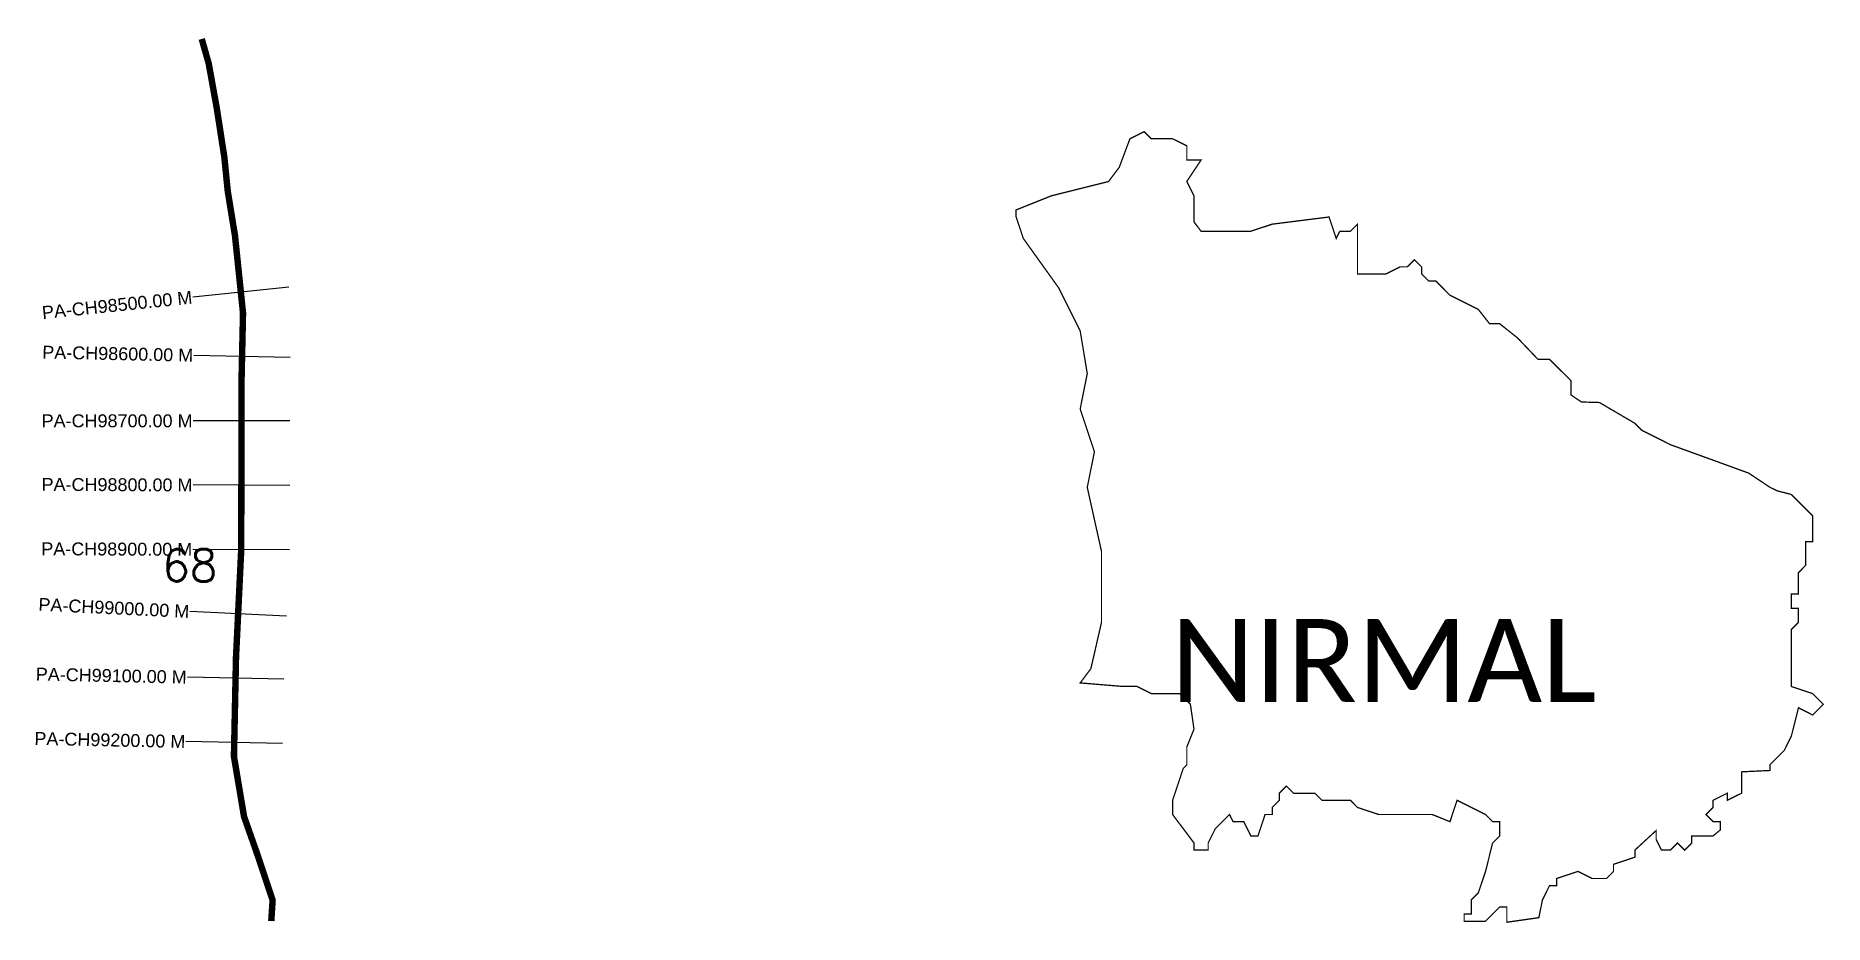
# Model space of a CAD drawing. Header units: metres. Extents: x 264624 to 267402, y 2146013 to 2147392.
import ezdxf
from ezdxf.enums import TextEntityAlignment as Align

# ---------------------------------------------------------------- set-up
doc = ezdxf.new("R2010")
doc.units = ezdxf.units.M
for name, color, linetype in [('ARTIFICIALLY PROTECTED', 4, 'Continuous'), ('CS', 134, 'Continuous'), ('CSMark', 6, 'Continuous'), ('VILLAGE NAME', 250, 'Continuous')]:
    doc.layers.add(name, color=color, linetype=linetype)
doc.styles.add('DynamicDimensions', font='arial.ttf')
doc.styles.get("Standard").update_dxf_attribs({"font": 'simplex.shx'})

msp = doc.modelspace()

# ---------------------------------------------------------------- linework, layer by layer
at = {"color": 6, "const_width": 2, "flags": 128}
msp.add_lwpolyline([(266147.1, 2147121.9), (266202.4, 2147144), (266290.8, 2147166.1), (266307.3, 2147188.2), (266323.9, 2147232.4), (266346, 2147243.4), (266357.1, 2147232.4), (266390.2, 2147232.4), (266412.3, 2147221.4), (266412.3, 2147199.3), (266434.4, 2147199.3), (266412.3, 2147166.1), (266423.4, 2147144), (266423.4, 2147103.3), (266434.4, 2147088.8), (266511.7, 2147088.8), (266544.9, 2147099.8), (266633.2, 2147110.9), (266644.3, 2147077.7), (266650, 2147088.8), (266666.4, 2147088.8), (266677.4, 2147099.8), (266677.4, 2147022.5), (266721.6, 2147022.5), (266743.7, 2147033.5), (266754.8, 2147033.5), (266765.8, 2147044.6), (266776.9, 2147033.5), (266776.9, 2147022.5), (266787.9, 2147011.5), (266799, 2147011.5), (266821.1, 2146989.4), (266865.2, 2146967.3), (266882.6, 2146945.1), (266898.4, 2146945.1), (266926, 2146923.1), (266957.7, 2146889.9), (266975.7, 2146889.9), (267008.9, 2146856.8), (267008.9, 2146834.7), (267025.4, 2146823.6), (267053.2, 2146822.8), (267108.3, 2146790.5), (267119.3, 2146779.5), (267163.5, 2146757.3), (267285, 2146713.2), (267318.2, 2146691.1), (267329.3, 2146685.6), (267351.3, 2146680), (267384.5, 2146646.9), (267384.5, 2146606.8), (267373.4, 2146606.8), (267373.4, 2146569.6), (267362.4, 2146558.5), (267362.4, 2146525.4), (267351.3, 2146525.4), (267351.3, 2146503.3), (267362.4, 2146503.3), (267362.4, 2146481.2), (267351.3, 2146470.1), (267351.3, 2146381.8), (267384.5, 2146370.7), (267401, 2146354.1), (267384.5, 2146337.5), (267362.4, 2146348.6), (267351.3, 2146304.4), (267340.3, 2146282.3), (267318.2, 2146260.2), (267318.2, 2146251.3), (267274, 2146249.2), (267274, 2146216), (267251.9, 2146205), (267251.9, 2146216), (267229.8, 2146205), (267229.8, 2146193.9), (267218.8, 2146182.9), (267229.8, 2146171.8), (267240.9, 2146171.8), (267240.9, 2146158.9), (267229.8, 2146149.7), (267196.7, 2146149.7), (267196.7, 2146138.7), (267185.6, 2146127.6), (267174.6, 2146138.7), (267163.5, 2146127.6), (267149.7, 2146127.6), (267141.4, 2146144.2), (267141.4, 2146158.1), (267108.3, 2146127.6), (267108.3, 2146116.6), (267075.1, 2146105.6), (267075.1, 2146094.5), (267064.1, 2146083.5), (267042, 2146083.5), (267019.9, 2146094.5), (266986.8, 2146083.5), (266986.8, 2146072.4), (266975.7, 2146072.4), (266964.7, 2146050.3), (266959.1, 2146022.7), (266909.4, 2146015.6), (266909.4, 2146039.3), (266898.4, 2146039.3), (266876.3, 2146017.2), (266843.1, 2146017.2), (266843.1, 2146028.2), (266854.2, 2146028.2), (266854.2, 2146050.3), (266865.2, 2146061.4), (266876.3, 2146094.5), (266887.3, 2146138.7), (266898.4, 2146149.7), (266898.4, 2146171.8), (266887.3, 2146171.8), (266876.3, 2146182.9), (266832.1, 2146205), (266821.1, 2146171.8), (266793.4, 2146182.9), (266710.6, 2146182.9), (266677.4, 2146193.9), (266666.4, 2146205), (266622.2, 2146205), (266611.2, 2146216), (266578, 2146216), (266567, 2146227.1), (266555.9, 2146216), (266555.9, 2146205), (266544.9, 2146193.9), (266544.9, 2146182.9), (266533.8, 2146182.9), (266522.8, 2146149.7), (266511.7, 2146149.7), (266500.7, 2146171.8), (266484.1, 2146171.8), (266478.6, 2146182.9), (266456.5, 2146160.8), (266445.4, 2146138.7), (266445.4, 2146127.6), (266423.4, 2146127.6), (266423.4, 2146138.7), (266390.2, 2146182.9), (266390.2, 2146205), (266406.8, 2146254.7), (266412.3, 2146260.2), (266412.3, 2146287.8), (266423.4, 2146315.5), (266417.8, 2146354.1), (266401.3, 2146370.7), (266357.1, 2146370.7), (266335, 2146381.8), (266312.9, 2146381.8), (266246.6, 2146387.3), (266263.2, 2146409.4), (266279.7, 2146481.2), (266279.7, 2146591.7), (266257.6, 2146691.1), (266268.7, 2146746.3), (266246.6, 2146812.6), (266257.6, 2146867.8), (266246.6, 2146934.1), (266213.5, 2147000.4), (266158.2, 2147077.7), (266147.1, 2147110.9), (266147.1, 2147121.9)], dxfattribs=at)
at = {"layer": 'ARTIFICIALLY PROTECTED', "const_width": 10, "flags": 128}
msp.add_lwpolyline([(264882, 2147387.4), (264892.8, 2147349.3), (264905.3, 2147280.1), (264917.1, 2147203.9), (264922.4, 2147150.8), (264933.6, 2147082.1), (264946.1, 2146961.8), (264943.7, 2146852.5), (264943.7, 2146733.1), (264943.2, 2146591.7), (264935.2, 2146426.8), (264932, 2146273.1), (264947.7, 2146179.7), (264966.4, 2146126.6), (264992.1, 2146050), (264990, 2146017.5)], dxfattribs=at)
at = {"layer": 'CS'}
for p, q in [((265017.3, 2147002), (264868.1, 2146986.5)), ((265019.6, 2146892.8), (264869.6, 2146896)), ((265018.7, 2146794.4), (264868.7, 2146794.4)), ((265018.6, 2146694.1), (264868.6, 2146694.7)), ((265018.2, 2146594.1), (264868.2, 2146594.7)), ((265013.4, 2146490.9), (264863.6, 2146498.1)), ((265009.5, 2146393.1), (264859.6, 2146396.2)), ((265009.5, 2146393.1), (264859.6, 2146396.2)), ((265007.5, 2146293.1), (264857.5, 2146296.2)), ((265007.5, 2146293.1), (264857.5, 2146296.2))]:
    msp.add_line(p, q, dxfattribs=at)

# ---------------------------------------------------------------- texts
at = {"insert": (264820.6, 2146594.9), "char_height": 50, "attachment_point": 1}
msp.add_mtext_dynamic_manual_height_columns('68', width=84.374, gutter_width=1, heights=[0], dxfattribs=at)
at = {"layer": 'CSMark', "style": 'DynamicDimensions'}
for s, rotation, p in [('PA-CH98500.00 M', 5.9119, (264867.1, 2146986.4)), ('PA-CH98600.00 M', 358.7693, (264868.7, 2146896.1)), ('PA-CH98700.00 M', 359.9989, (264867.7, 2146794.4)), ('PA-CH98800.00 M', 359.7704, (264867.6, 2146694.7)), ('PA-CH98900.00 M', 359.7704, (264867.2, 2146594.7)), ('PA-CH99000.00 M', 357.2486, (264862.6, 2146498.2)), ('PA-CH99100.00 M', 358.799, (264858.6, 2146396.2)), ('PA-CH99200.00 M', 358.799, (264856.5, 2146296.2))]:
    msp.add_text(s, height=20, rotation=rotation, dxfattribs=at).set_placement(p, align=Align.MIDDLE_RIGHT)
at = {"layer": 'VILLAGE NAME', "insert": (266387.9, 2146486.5), "char_height": 128.647, "attachment_point": 1}
msp.add_mtext_dynamic_manual_height_columns('{\\fCalibri|b0|i0|c0|p34;NIRMAL}', width=1449.11, gutter_width=643.2, heights=[0], dxfattribs=at)

doc.saveas('drawing.dxf')
